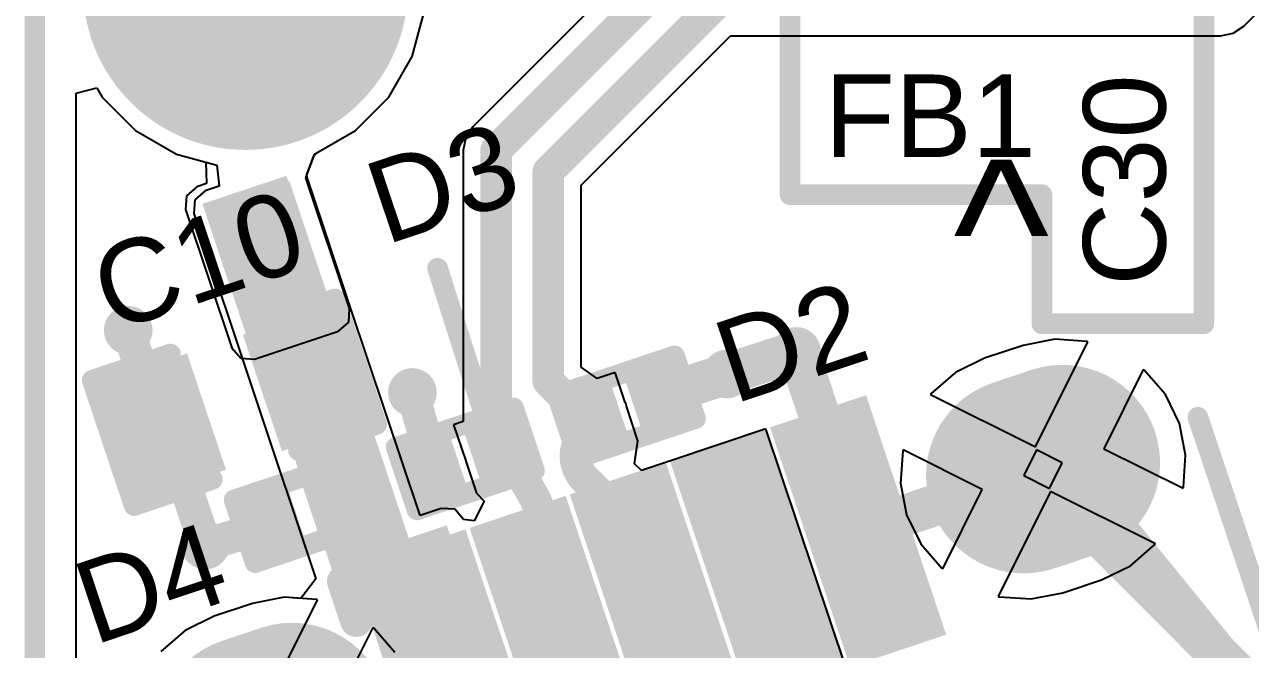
# Model space of a CAD drawing. Header units: millimetres. Extents: x -8 to 96, y -10 to 27.
# Drawn here: x -0.06 to 7.48, y 5.96 to 9.81 of the extents above; entities that cross this region are included whole.
import ezdxf

# ---------------------------------------------------------------- set-up
doc = ezdxf.new("R2010")
doc.units = ezdxf.units.MM
for name, color, linetype in [('BottomLayer', 5, 'Continuous'), ('BottomSolder', 6, 'Continuous'), ('Mechanical2', 216, 'Continuous'), ('MultiLayer', 9, 'Continuous'), ('PadHoleLayer', 156, 'Continuous'), ('TopLayer', 1, 'Continuous'), ('TopOverlay', 2, 'Continuous'), ('TopPaste', 8, 'Continuous'), ('TopSolder', 216, 'Continuous'), ('ViaHoleLayer', 16, 'Continuous')]:
    doc.layers.add(name, color=color, linetype=linetype)
doc.styles.add('Arial', font='', dxfattribs={"height": 0.2})
doc.styles.get('Arial').set_extended_font_data('Arial')

# ---------------------------------------------------------------- blocks, each defined once
blk = doc.blocks.new('10118194_0001LF__47')
at = {"layer": 'BottomLayer'}
h = blk.add_hatch(color=5, dxfattribs=at)
edge = h.paths.add_edge_path()
edge.add_arc((-2.375, 0), 0.5, 270, 450)
edge.add_line((-2.375, 0.5), (-2.625, 0.5))
edge.add_arc((-2.625, 0), 0.5, 90, 270)
edge.add_line((-2.625, -0.5), (-2.375, -0.5))
h = blk.add_hatch(color=5, dxfattribs=at)
edge = h.paths.add_edge_path()
edge.add_arc((2.625, 0), 0.5, 270, 450)
edge.add_line((2.625, 0.5), (2.375, 0.5))
edge.add_arc((2.375, 0), 0.5, 90, 270)
edge.add_line((2.375, -0.5), (2.625, -0.5))
at = {"layer": 'BottomSolder'}
h = blk.add_hatch(color=6, dxfattribs=at)
edge = h.paths.add_edge_path()
edge.add_arc((-2.375, 0), 0.6016, 270, 450)
edge.add_line((-2.375, 0.6016), (-2.625, 0.6016))
edge.add_arc((-2.625, 0), 0.6016, 90, 270)
edge.add_line((-2.625, -0.6016), (-2.375, -0.6016))
h = blk.add_hatch(color=6, dxfattribs=at)
edge = h.paths.add_edge_path()
edge.add_arc((2.625, 0), 0.6016, 270, 450)
edge.add_line((2.625, 0.6016), (2.375, 0.6016))
edge.add_arc((2.375, 0), 0.6016, 90, 270)
edge.add_line((2.375, -0.6016), (2.625, -0.6016))
at = {"layer": 'MultiLayer'}
h = blk.add_hatch(color=9, dxfattribs=at)
edge = h.paths.add_edge_path()
edge.add_arc((-2.375, 0), 0.5, 270, 450)
edge.add_line((-2.375, 0.5), (-2.625, 0.5))
edge.add_arc((-2.625, 0), 0.5, 90, 270)
edge.add_line((-2.625, -0.5), (-2.375, -0.5))
h = blk.add_hatch(color=9, dxfattribs=at)
edge = h.paths.add_edge_path()
edge.add_arc((2.625, 0), 0.5, 270, 450)
edge.add_line((2.625, 0.5), (2.375, 0.5))
edge.add_arc((2.375, 0), 0.5, 90, 270)
edge.add_line((2.375, -0.5), (2.625, -0.5))
at = {"layer": 'PadHoleLayer'}
h = blk.add_hatch(color=156, dxfattribs=at)
edge = h.paths.add_edge_path()
edge.add_arc((2.65, 0), 0.275, 270, 450)
edge.add_line((2.65, 0.275), (2.35, 0.275))
edge.add_arc((2.35, 0), 0.275, 90, 270)
edge.add_line((2.35, -0.275), (2.65, -0.275))
at = {"layer": 'TopLayer'}
for points in [[(-1.51, 0.675), (-1.09, 0.675), (-1.09, -0.675), (-1.51, -0.675)], [(-0.86, 0.675), (-0.44, 0.675), (-0.44, -0.675), (-0.86, -0.675)], [(-0.21, 0.675), (0.21, 0.675), (0.21, -0.675), (-0.21, -0.675)], [(0.44, 0.675), (0.86, 0.675), (0.86, -0.675), (0.44, -0.675)], [(1.09, 0.675), (1.51, 0.675), (1.51, -0.675), (1.09, -0.675)]]:
    blk.add_hatch(color=1, dxfattribs=at).paths.add_polyline_path(points)
h = blk.add_hatch(color=1, dxfattribs=at)
edge = h.paths.add_edge_path()
edge.add_arc((-2.375, 0), 0.5, 270, 450)
edge.add_line((-2.375, 0.5), (-2.625, 0.5))
edge.add_arc((-2.625, 0), 0.5, 90, 270)
edge.add_line((-2.625, -0.5), (-2.375, -0.5))
h = blk.add_hatch(color=1, dxfattribs=at)
edge = h.paths.add_edge_path()
edge.add_arc((2.625, 0), 0.5, 270, 450)
edge.add_line((2.625, 0.5), (2.375, 0.5))
edge.add_arc((2.375, 0), 0.5, 90, 270)
edge.add_line((2.375, -0.5), (2.625, -0.5))
at = {"layer": 'TopPaste'}
for points in [[(-1.51, 0.675), (-1.09, 0.675), (-1.09, -0.675), (-1.51, -0.675)], [(-0.86, 0.675), (-0.44, 0.675), (-0.44, -0.675), (-0.86, -0.675)], [(-0.21, 0.675), (0.21, 0.675), (0.21, -0.675), (-0.21, -0.675)], [(0.44, 0.675), (0.86, 0.675), (0.86, -0.675), (0.44, -0.675)], [(1.09, 0.675), (1.51, 0.675), (1.51, -0.675), (1.09, -0.675)]]:
    blk.add_hatch(color=8, dxfattribs=at).paths.add_polyline_path(points)
at = {"layer": 'TopSolder'}
for points in [[(-1.6116, 0.7766), (-0.9884, 0.7766), (-0.9884, -0.7766), (-1.6116, -0.7766)], [(-0.9616, 0.7766), (-0.3384, 0.7766), (-0.3384, -0.7766), (-0.9616, -0.7766)], [(-0.3116, 0.7766), (0.3116, 0.7766), (0.3116, -0.7766), (-0.3116, -0.7766)], [(0.3384, 0.7766), (0.9616, 0.7766), (0.9616, -0.7766), (0.3384, -0.7766)], [(0.9884, 0.7766), (1.6116, 0.7766), (1.6116, -0.7766), (0.9884, -0.7766)]]:
    blk.add_hatch(color=216, dxfattribs=at).paths.add_polyline_path(points)
h = blk.add_hatch(color=216, dxfattribs=at)
edge = h.paths.add_edge_path()
edge.add_arc((-2.375, 0), 0.6016, 270, 450)
edge.add_line((-2.375, 0.6016), (-2.625, 0.6016))
edge.add_arc((-2.625, 0), 0.6016, 90, 270)
edge.add_line((-2.625, -0.6016), (-2.375, -0.6016))
h = blk.add_hatch(color=216, dxfattribs=at)
edge = h.paths.add_edge_path()
edge.add_arc((2.625, 0), 0.6016, 270, 450)
edge.add_line((2.625, 0.6016), (2.375, 0.6016))
edge.add_arc((2.375, 0), 0.6016, 90, 270)
edge.add_line((2.375, -0.6016), (2.625, -0.6016))
at = {"layer": 'TopOverlay'}
for points, const_width in [([(-1.8034, 0.7112), (-1.8034, 0.4572)], 0.2), ([(-1.8034, 0.7112), (-1.6764, 0.5842)], 0.2), ([(-1.8034, 0.4572), (-1.6764, 0.5842)], 0.2), ([(3.5052, 0), (3.5052, -1.5494)], 0.127)]:
    blk.add_lwpolyline(points, dxfattribs=dict(at, const_width=const_width))
for points, const_width in [([(-1.8534, 0.7112, 1), (-1.7534, 0.7112, 1)], 0.1), ([(-1.8534, 0.7112, 1), (-1.7534, 0.7112, 1)], 0.1), ([(-1.7264, 0.5842, 1), (-1.6264, 0.5842, 1)], 0.1), ([(-1.7264, 0.5842, 1), (-1.6264, 0.5842, 1)], 0.1), ([(-1.8534, 0.4572, 1), (-1.7534, 0.4572, 1)], 0.1), ([(-1.8534, 0.4572, 1), (-1.7534, 0.4572, 1)], 0.1), ([(3.4735, 0, 1), (3.537, 0, 1)], 0.0635)]:
    blk.add_lwpolyline(points, format="xyb", close=True, dxfattribs=dict(at, const_width=const_width))
blk = doc.blocks.new('DSN0603_2_51')
at = {"layer": 'TopLayer'}
for points in [[(-0.3, 0.12), (-0.1, 0.12), (-0.1, -0.12), (-0.3, -0.12)], [(0.1, 0.12), (0.3, 0.12), (0.3, -0.12), (0.1, -0.12)]]:
    blk.add_hatch(color=1, dxfattribs=at).paths.add_polyline_path(points)
at = {"layer": 'TopPaste'}
for points in [[(-0.3, 0.12), (-0.1, 0.12), (-0.1, -0.12), (-0.3, -0.12)], [(0.1, 0.12), (0.3, 0.12), (0.3, -0.12), (0.1, -0.12)]]:
    blk.add_hatch(color=8, dxfattribs=at).paths.add_polyline_path(points)
at = {"layer": 'TopSolder'}
for points in [[(-0.355, 0.175), (-0.045, 0.175), (-0.045, -0.175), (-0.355, -0.175)], [(0.045, 0.175), (0.355, 0.175), (0.355, -0.175), (0.045, -0.175)]]:
    blk.add_hatch(color=216, dxfattribs=at).paths.add_polyline_path(points)
at = {"layer": 'TopOverlay', "const_width": 0.127}
for points in [[(-0.381, 0.2032), (-0.381, -0.2032)], [(-0.381, 0.2032), (0.381, 0.2032)], [(0.381, 0.2032), (0.381, -0.2032)], [(-0.381, -0.2032), (0.381, -0.2032)]]:
    blk.add_lwpolyline(points, dxfattribs=at)
at = {"layer": 'TopOverlay', "const_width": 0.0635}
for points in [[(-0.4128, 0.2032, 1), (-0.3493, 0.2032, 1)], [(-0.4128, 0.2032, 1), (-0.3493, 0.2032, 1)], [(0.3493, 0.2032, 1), (0.4128, 0.2032, 1)], [(0.3493, 0.2032, 1), (0.4128, 0.2032, 1)], [(-0.4128, -0.2032, 1), (-0.3493, -0.2032, 1)], [(-0.4128, -0.2032, 1), (-0.3493, -0.2032, 1)], [(0.3493, -0.2032, 1), (0.4128, -0.2032, 1)], [(0.3493, -0.2032, 1), (0.4128, -0.2032, 1)]]:
    blk.add_lwpolyline(points, format="xyb", close=True, dxfattribs=at)
blk = doc.blocks.new('DSN0603_2_52')
at = {"layer": 'TopLayer'}
for points in [[(-0.3, 0.12), (-0.1, 0.12), (-0.1, -0.12), (-0.3, -0.12)], [(0.1, 0.12), (0.3, 0.12), (0.3, -0.12), (0.1, -0.12)]]:
    blk.add_hatch(color=1, dxfattribs=at).paths.add_polyline_path(points)
at = {"layer": 'TopPaste'}
for points in [[(-0.3, 0.12), (-0.1, 0.12), (-0.1, -0.12), (-0.3, -0.12)], [(0.1, 0.12), (0.3, 0.12), (0.3, -0.12), (0.1, -0.12)]]:
    blk.add_hatch(color=8, dxfattribs=at).paths.add_polyline_path(points)
at = {"layer": 'TopSolder'}
for points in [[(-0.355, 0.175), (-0.045, 0.175), (-0.045, -0.175), (-0.355, -0.175)], [(0.045, 0.175), (0.355, 0.175), (0.355, -0.175), (0.045, -0.175)]]:
    blk.add_hatch(color=216, dxfattribs=at).paths.add_polyline_path(points)
at = {"layer": 'TopOverlay', "const_width": 0.127}
for points in [[(-0.381, 0.2032), (-0.381, -0.2032)], [(-0.381, 0.2032), (0.381, 0.2032)], [(0.381, 0.2032), (0.381, -0.2032)], [(-0.381, -0.2032), (0.381, -0.2032)]]:
    blk.add_lwpolyline(points, dxfattribs=at)
at = {"layer": 'TopOverlay', "const_width": 0.0635}
for points in [[(-0.4128, 0.2032, 1), (-0.3493, 0.2032, 1)], [(-0.4128, 0.2032, 1), (-0.3493, 0.2032, 1)], [(0.3493, 0.2032, 1), (0.4128, 0.2032, 1)], [(0.3493, 0.2032, 1), (0.4128, 0.2032, 1)], [(-0.4128, -0.2032, 1), (-0.3493, -0.2032, 1)], [(-0.4128, -0.2032, 1), (-0.3493, -0.2032, 1)], [(0.3493, -0.2032, 1), (0.4128, -0.2032, 1)], [(0.3493, -0.2032, 1), (0.4128, -0.2032, 1)]]:
    blk.add_lwpolyline(points, format="xyb", close=True, dxfattribs=at)
blk = doc.blocks.new('DSN0603_2_53')
at = {"layer": 'TopLayer'}
for points in [[(-0.3, 0.12), (-0.1, 0.12), (-0.1, -0.12), (-0.3, -0.12)], [(0.1, 0.12), (0.3, 0.12), (0.3, -0.12), (0.1, -0.12)]]:
    blk.add_hatch(color=1, dxfattribs=at).paths.add_polyline_path(points)
at = {"layer": 'TopPaste'}
for points in [[(-0.3, 0.12), (-0.1, 0.12), (-0.1, -0.12), (-0.3, -0.12)], [(0.1, 0.12), (0.3, 0.12), (0.3, -0.12), (0.1, -0.12)]]:
    blk.add_hatch(color=8, dxfattribs=at).paths.add_polyline_path(points)
at = {"layer": 'TopSolder'}
for points in [[(-0.355, 0.175), (-0.045, 0.175), (-0.045, -0.175), (-0.355, -0.175)], [(0.045, 0.175), (0.355, 0.175), (0.355, -0.175), (0.045, -0.175)]]:
    blk.add_hatch(color=216, dxfattribs=at).paths.add_polyline_path(points)
at = {"layer": 'TopOverlay', "const_width": 0.127}
for points in [[(-0.381, -0.2032), (-0.381, 0.2032)], [(0.381, 0.2032), (-0.381, 0.2032)], [(0.381, -0.2032), (0.381, 0.2032)], [(0.381, -0.2032), (-0.381, -0.2032)]]:
    blk.add_lwpolyline(points, dxfattribs=at)
at = {"layer": 'TopOverlay', "const_width": 0.0635}
for points in [[(-0.4128, 0.2032, 1), (-0.3493, 0.2032, 1)], [(-0.4128, 0.2032, 1), (-0.3493, 0.2032, 1)], [(0.3493, 0.2032, 1), (0.4128, 0.2032, 1)], [(0.3493, 0.2032, 1), (0.4128, 0.2032, 1)], [(-0.4128, -0.2032, 1), (-0.3493, -0.2032, 1)], [(-0.4128, -0.2032, 1), (-0.3493, -0.2032, 1)], [(0.3493, -0.2032, 1), (0.4128, -0.2032, 1)], [(0.3493, -0.2032, 1), (0.4128, -0.2032, 1)]]:
    blk.add_lwpolyline(points, format="xyb", close=True, dxfattribs=at)
blk = doc.blocks.new('C___0402_77')
at = {"layer": 'TopLayer'}
for points in [[(-0.6985, -0.3175), (-0.6985, 0.3175), (-0.2413, 0.3175), (-0.2413, -0.3175)], [(0.2413, -0.3175), (0.2413, 0.3175), (0.6985, 0.3175), (0.6985, -0.3175)]]:
    blk.add_hatch(color=1, dxfattribs=at).paths.add_polyline_path(points)
at = {"layer": 'TopPaste'}
for points in [[(-0.6985, -0.3175), (-0.6985, 0.3175), (-0.2413, 0.3175), (-0.2413, -0.3175)], [(0.2413, -0.3175), (0.2413, 0.3175), (0.6985, 0.3175), (0.6985, -0.3175)]]:
    blk.add_hatch(color=8, dxfattribs=at).paths.add_polyline_path(points)
at = {"layer": 'TopSolder'}
for points in [[(-0.7585, -0.3775), (-0.7585, 0.3775), (-0.1813, 0.3775), (-0.1813, -0.3775)], [(0.1813, -0.3775), (0.1813, 0.3775), (0.7585, 0.3775), (0.7585, -0.3775)]]:
    blk.add_hatch(color=216, dxfattribs=at).paths.add_polyline_path(points)
at = {"layer": 'TopOverlay', "const_width": 0.127}
for points in [[(-0.2794, 0.4064), (-0.7874, 0.4064)], [(-0.7874, -0.4064), (-0.7874, 0.4064)], [(0.7874, 0.4064), (0.2794, 0.4064)], [(0.7874, -0.4064), (0.7874, 0.4064)], [(-0.2794, -0.4064), (-0.7874, -0.4064)], [(0.7874, -0.4064), (0.2794, -0.4064)]]:
    blk.add_lwpolyline(points, dxfattribs=at)
at = {"layer": 'TopOverlay', "const_width": 0.0635}
for points in [[(-0.8191, 0.4064, 1), (-0.7556, 0.4064, 1)], [(-0.8191, 0.4064, 1), (-0.7556, 0.4064, 1)], [(-0.3111, 0.4064, 1), (-0.2477, 0.4064, 1)], [(0.2477, 0.4064, 1), (0.3111, 0.4064, 1)], [(0.7556, 0.4064, 1), (0.8191, 0.4064, 1)], [(0.7556, 0.4064, 1), (0.8191, 0.4064, 1)], [(-0.8191, -0.4064, 1), (-0.7556, -0.4064, 1)], [(-0.8191, -0.4064, 1), (-0.7556, -0.4064, 1)], [(-0.3111, -0.4064, 1), (-0.2477, -0.4064, 1)], [(0.2477, -0.4064, 1), (0.3111, -0.4064, 1)], [(0.7556, -0.4064, 1), (0.8191, -0.4064, 1)], [(0.7556, -0.4064, 1), (0.8191, -0.4064, 1)]]:
    blk.add_lwpolyline(points, format="xyb", close=True, dxfattribs=at)

msp = doc.modelspace()

# ---------------------------------------------------------------- hatches: boundary and pattern name
at = {"layer": 'BottomLayer'}
msp.add_hatch(color=5, dxfattribs=at).paths.add_polyline_path([(1.3162, 7.8525), (1.833, 8.0255), (1.5483, 8.8764), (1.0314, 8.7035)])
h = msp.add_hatch(color=5, dxfattribs=at)
edge = h.paths.add_edge_path()
edge.add_arc((1.3567, 8.598), 0.15, 0, 360)
h = msp.add_hatch(color=5, dxfattribs=at)
edge = h.paths.add_edge_path()
edge.add_arc((1.4872, 8.2127), 0.15, 0, 360)
h = msp.add_hatch(color=5, dxfattribs=at)
edge = h.paths.add_edge_path()
edge.add_arc((0.5748, 7.9258), 0.15, 0, 360)
h = msp.add_hatch(color=5, dxfattribs=at)
edge = h.paths.add_edge_path()
edge.add_arc((4.687, 7.7955), 0.15, 0, 360)
h = msp.add_hatch(color=5, dxfattribs=at)
edge = h.paths.add_edge_path()
edge.add_arc((4.2584, 7.657), 0.15, 0, 360)
h = msp.add_hatch(color=5, dxfattribs=at)
edge = h.paths.add_edge_path()
edge.add_arc((2.3236, 7.5434), 0.15, 0, 360)
h = msp.add_hatch(color=5, dxfattribs=at)
edge = h.paths.add_edge_path()
edge.add_arc((1.0491, 6.6051), 0.15, 0, 360)
at = {"layer": 'PadHoleLayer'}
h = msp.add_hatch(color=156, dxfattribs=at)
edge = h.paths.add_edge_path()
edge.add_arc((1.2964, 10.0356), 1, 0, 360)
at = {"layer": 'TopLayer'}
for points in [[(1.9185, 6.1818), (2.403, 6.3439), (1.5671, 8.842), (1.0826, 8.68)], [(2.4147, 5.0922), (2.7808, 5.2147), (1.8412, 8.023), (1.4751, 7.9005)], [(2.4931, 5.1184), (3.0143, 5.2928), (2.5346, 6.7264), (2.0134, 6.552)]]:
    msp.add_hatch(color=1, dxfattribs=at).paths.add_polyline_path(points)
h = msp.add_hatch(color=1, dxfattribs=at)
edge = h.paths.add_edge_path()
edge.add_arc((1.3567, 8.598), 0.15, 0, 360)
h = msp.add_hatch(color=1, dxfattribs=at)
edge = h.paths.add_edge_path()
edge.add_arc((1.4872, 8.2127), 0.15, 0, 360)
h = msp.add_hatch(color=1, dxfattribs=at)
edge = h.paths.add_edge_path()
edge.add_arc((0.5748, 7.9258), 0.15, 0, 360)
h = msp.add_hatch(color=1, dxfattribs=at)
edge = h.paths.add_edge_path()
edge.add_arc((4.687, 7.7955), 0.15, 0, 360)
h = msp.add_hatch(color=1, dxfattribs=at)
edge = h.paths.add_edge_path()
edge.add_arc((4.2584, 7.657), 0.15, 0, 360)
h = msp.add_hatch(color=1, dxfattribs=at)
edge = h.paths.add_edge_path()
edge.add_arc((2.3236, 7.5434), 0.15, 0, 360)
h = msp.add_hatch(color=1, dxfattribs=at)
edge = h.paths.add_edge_path()
edge.add_arc((1.0491, 6.6051), 0.15, 0, 360)
at = {"layer": 'ViaHoleLayer'}
h = msp.add_hatch(color=16, dxfattribs=at)
edge = h.paths.add_edge_path()
edge.add_arc((1.3567, 8.598), 0.075, 0, 360)
h = msp.add_hatch(color=16, dxfattribs=at)
edge = h.paths.add_edge_path()
edge.add_arc((1.4872, 8.2127), 0.075, 0, 360)
h = msp.add_hatch(color=16, dxfattribs=at)
edge = h.paths.add_edge_path()
edge.add_arc((0.5748, 7.9258), 0.075, 0, 360)
h = msp.add_hatch(color=16, dxfattribs=at)
edge = h.paths.add_edge_path()
edge.add_arc((4.687, 7.7955), 0.075, 0, 360)
h = msp.add_hatch(color=16, dxfattribs=at)
edge = h.paths.add_edge_path()
edge.add_arc((4.2584, 7.657), 0.075, 0, 360)
h = msp.add_hatch(color=16, dxfattribs=at)
edge = h.paths.add_edge_path()
edge.add_arc((2.3236, 7.5434), 0.075, 0, 360)
h = msp.add_hatch(color=16, dxfattribs=at)
edge = h.paths.add_edge_path()
edge.add_arc((1.0491, 6.6051), 0.075, 0, 360)

# ---------------------------------------------------------------- linework, layer by layer
at = {"layer": 'BottomLayer'}
for p, q in [((2.3229, 9.6104), (2.398, 9.8905)), ((2.1779, 9.3592), (2.3229, 9.6104)), ((0.254, 9.3838), (0.381, 9.4178)), ((0.254, 0.4358), (0.254, 9.3838)), ((0.381, 9.4178), (0.4149, 9.3592)), ((0.4149, 9.3592), (0.62, 9.1541)), ((1.9728, 9.1541), (2.1779, 9.3592)), ((0.62, 9.1541), (0.8712, 9.009)), ((1.7311, 9.0145), (1.9728, 9.1541)), ((0.8712, 9.009), (1.0526, 8.9604)), ((1.6686, 8.8634), (1.7186, 9.0007)), ((1.7186, 9.0007), (1.7311, 9.0145)), ((1.0526, 8.9604), (1.0567, 8.8279)), ((1.0567, 8.8279), (0.9965, 8.8077)), ((1.9373, 8.0604), (1.6686, 8.8634)), ((0.933, 8.7525), (0.9271, 8.6686)), ((0.9965, 8.8077), (0.933, 8.7525)), ((0.9271, 8.6686), (1.2119, 7.8176)), ((1.9314, 7.9764), (1.9373, 8.0604)), ((1.8679, 7.9212), (1.9314, 7.9764)), ((1.351, 7.7482), (1.8679, 7.9212)), ((6.2767, 7.8708), (6.0818, 7.8329)), ((6.1587, 7.209), (6.4808, 7.8549)), ((6.4747, 7.8569), (6.2767, 7.8708)), ((6.4808, 7.8549), (6.4747, 7.8569)), ((1.2119, 7.8176), (1.2671, 7.7541)), ((6.0818, 7.8329), (5.8447, 7.7536)), ((1.2671, 7.7541), (1.351, 7.7482)), ((5.8447, 7.7536), (5.6663, 7.6666)), ((5.6663, 7.6666), (5.5164, 7.5363)), ((6.8217, 7.6849), (6.5786, 7.1972)), ((6.827, 7.6813), (6.8217, 7.6849)), ((6.9573, 7.5315), (6.827, 7.6813)), ((5.5164, 7.5363), (5.5129, 7.531)), ((5.5129, 7.531), (6.1587, 7.209)), ((7.0443, 7.353), (6.9573, 7.5315)), ((7.0822, 7.1581), (7.0443, 7.353)), ((5.3408, 7.184), (5.3269, 6.986)), ((5.3429, 7.19), (5.3408, 7.184)), ((5.8305, 6.9469), (5.3429, 7.19)), ((6.1649, 7.1906), (6.086, 7.0324)), ((6.3231, 7.1117), (6.1649, 7.1906)), ((6.5786, 7.1972), (7.0663, 6.954)), ((6.2442, 6.9535), (6.3231, 7.1117)), ((7.0684, 6.9601), (7.0822, 7.1581)), ((6.086, 7.0324), (6.2442, 6.9535)), ((5.3269, 6.986), (5.3648, 6.7911)), ((5.5874, 6.4592), (5.8305, 6.9469)), ((7.0663, 6.954), (7.0684, 6.9601)), ((6.2504, 6.9351), (5.9284, 6.2892)), ((6.8963, 6.6131), (6.2504, 6.9351)), ((5.3648, 6.7911), (5.4519, 6.6126)), ((5.4519, 6.6126), (5.5821, 6.4628)), ((6.7429, 6.4775), (6.8927, 6.6078)), ((6.8927, 6.6078), (6.8963, 6.6131)), ((5.5821, 6.4628), (5.5874, 6.4592)), ((6.5644, 6.3905), (6.7429, 6.4775)), ((6.3273, 6.3112), (6.5644, 6.3905)), ((1.5351, 6.2843), (1.3402, 6.2464)), ((1.4171, 5.6225), (1.7392, 6.2683)), ((1.7331, 6.2704), (1.5351, 6.2843)), ((1.7392, 6.2683), (1.7331, 6.2704)), ((5.9284, 6.2892), (5.9344, 6.2871)), ((5.9344, 6.2871), (6.1325, 6.2733)), ((6.1325, 6.2733), (6.3273, 6.3112)), ((1.3402, 6.2464), (1.1031, 6.1671)), ((1.1031, 6.1671), (0.9247, 6.08)), ((0.9247, 6.08), (0.7748, 5.9498)), ((2.0801, 6.0983), (1.837, 5.6107)), ((2.0854, 6.0948), (2.0801, 6.0983)), ((2.2157, 5.9449), (2.0854, 6.0948))]:
    msp.add_line(p, q, dxfattribs=at)
at = {"layer": 'BottomLayer', "const_width": 0.254}
for points in [[(6.2046, 7.0107), (6.2046, 7.072)], [(6.2046, 7.0107), (8.0096, 5.2057)]]:
    msp.add_lwpolyline(points, dxfattribs=at)
at = {"layer": 'BottomLayer', "const_width": 0.127}
for points in [[(6.1411, 7.072, 1), (6.2681, 7.072, 1)], [(6.1411, 7.0107, 1), (6.2681, 7.0107, 1)], [(6.1411, 7.0107, 1), (6.2681, 7.0107, 1)]]:
    msp.add_lwpolyline(points, format="xyb", close=True, dxfattribs=at)
at = {"layer": 'Mechanical2', "const_width": 0.127}
msp.add_lwpolyline([(0, 0), (0, 24)], dxfattribs=at)
at = {"layer": 'TopLayer'}
for p, q in [((7.4403, 9.7974), (9.7464, 12.1035)), ((3.9224, 10.404), (2.6958, 9.1774)), ((2.3229, 9.6104), (2.398, 9.8905)), ((3.3616, 8.8178), (4.2819, 9.7382)), ((4.2819, 9.7382), (7.2973, 9.7382)), ((7.2973, 9.7382), (7.3747, 9.7536)), ((7.3747, 9.7536), (7.4403, 9.7974)), ((2.1779, 9.3592), (2.3229, 9.6104)), ((0.254, 9.3838), (0.381, 9.4178)), ((0.254, 0.4358), (0.254, 9.3838)), ((0.381, 9.4178), (0.4149, 9.3592)), ((0.4149, 9.3592), (0.62, 9.1541)), ((1.9728, 9.1541), (2.1779, 9.3592)), ((0.62, 9.1541), (0.8712, 9.009)), ((1.7216, 9.009), (1.9728, 9.1541)), ((2.6958, 9.1774), (2.6519, 9.1118)), ((2.6519, 9.1118), (2.6365, 9.0344)), ((0.8712, 9.009), (1.12, 8.9424)), ((1.6743, 8.8846), (1.7216, 9.009)), ((2.6365, 9.0344), (2.6365, 7.3644)), ((1.12, 8.9424), (1.1351, 8.8135)), ((1.6753, 8.8652), (1.6743, 8.8846)), ((1.9454, 8.0579), (1.6753, 8.8652)), ((1.0478, 8.7842), (0.9842, 8.729)), ((1.1351, 8.8135), (1.0478, 8.7842)), ((3.3616, 7.7002), (3.3616, 8.8178)), ((0.9842, 8.729), (0.9784, 8.6451)), ((0.9784, 8.6451), (1.7302, 6.3979)), ((2.3705, 6.7875), (1.9454, 8.0579)), ((6.2767, 7.8708), (6.0818, 7.8329)), ((6.1587, 7.209), (6.4808, 7.8549)), ((6.4747, 7.8569), (6.2767, 7.8708)), ((6.4808, 7.8549), (6.4747, 7.8569)), ((6.0818, 7.8329), (5.8447, 7.7536)), ((3.4599, 7.6285), (3.3616, 7.7002)), ((5.8447, 7.7536), (5.6663, 7.6666)), ((3.5712, 7.6657), (3.4599, 7.6285)), ((3.633, 7.4813), (3.5712, 7.6657)), ((5.6663, 7.6666), (5.5164, 7.5363)), ((6.8217, 7.6849), (6.5786, 7.1972)), ((6.827, 7.6813), (6.8217, 7.6849)), ((6.9573, 7.5315), (6.827, 7.6813)), ((3.6372, 7.4749), (3.633, 7.4813)), ((3.6404, 7.4591), (3.6372, 7.4749)), ((5.5164, 7.5363), (5.5129, 7.531)), ((5.5129, 7.531), (6.1587, 7.209)), ((7.0443, 7.353), (6.9573, 7.5315)), ((3.7119, 7.2454), (3.6404, 7.4591)), ((2.6365, 7.3644), (2.5773, 7.3446)), ((2.5773, 7.3446), (2.6517, 7.1223)), ((4.4993, 7.3204), (3.9111, 7.1236)), ((4.9921, 5.8474), (4.4993, 7.3204)), ((7.0822, 7.1581), (7.0443, 7.353)), ((3.6897, 7.1041), (3.7119, 7.2454)), ((3.7119, 7.2454), (3.7119, 7.2454)), ((5.3408, 7.184), (5.3269, 6.986)), ((5.3429, 7.19), (5.3408, 7.184)), ((5.8305, 6.9469), (5.3429, 7.19)), ((6.1649, 7.1906), (6.086, 7.0324)), ((6.3231, 7.1117), (6.1649, 7.1906)), ((6.5786, 7.1972), (7.0663, 6.954)), ((2.6517, 7.1223), (2.6519, 7.121)), ((2.6519, 7.121), (2.6523, 7.1205)), ((2.6523, 7.1205), (2.7179, 6.9243)), ((3.7335, 7.0641), (3.6897, 7.1041)), ((3.9111, 7.1236), (3.7335, 7.0641)), ((6.2442, 6.9535), (6.3231, 7.1117)), ((7.0684, 6.9601), (7.0822, 7.1581)), ((6.086, 7.0324), (6.2442, 6.9535)), ((5.3269, 6.986), (5.3648, 6.7911)), ((5.5874, 6.4592), (5.8305, 6.9469)), ((7.0663, 6.954), (7.0684, 6.9601)), ((2.7649, 6.8741), (2.7038, 6.7535)), ((2.7179, 6.9243), (2.7179, 6.9243)), ((2.7179, 6.9243), (2.7649, 6.8741)), ((6.2504, 6.9351), (5.9284, 6.2892)), ((6.8963, 6.6131), (6.2504, 6.9351)), ((2.4997, 6.8307), (2.3705, 6.7875)), ((2.5837, 6.8248), (2.4997, 6.8307)), ((2.6389, 6.7613), (2.5837, 6.8248)), ((5.3648, 6.7911), (5.4519, 6.6126)), ((2.7038, 6.7535), (2.6389, 6.7613)), ((5.4519, 6.6126), (5.5821, 6.4628)), ((6.7429, 6.4775), (6.8927, 6.6078)), ((6.8927, 6.6078), (6.8963, 6.6131)), ((5.5821, 6.4628), (5.5874, 6.4592)), ((6.5644, 6.3905), (6.7429, 6.4775)), ((1.7302, 6.3979), (1.6367, 6.2772)), ((6.3273, 6.3112), (6.5644, 6.3905)), ((1.5351, 6.2843), (1.3402, 6.2464)), ((1.6367, 6.2772), (1.5351, 6.2843)), ((5.9284, 6.2892), (5.9344, 6.2871)), ((5.9344, 6.2871), (6.1325, 6.2733)), ((6.1325, 6.2733), (6.3273, 6.3112)), ((1.3402, 6.2464), (1.1031, 6.1671)), ((1.1031, 6.1671), (0.9247, 6.08)), ((0.9247, 6.08), (0.7748, 5.9498))]:
    msp.add_line(p, q, dxfattribs=at)
for points, const_width in [([(2.8388, 9.0344), (4.0654, 10.261)], 0.1935), ([(3.1594, 8.9016), (4.1981, 9.9404)], 0.1935), ([(2.8388, 7.6141), (2.8388, 9.0344)], 0.1935), ([(3.1594, 7.6141), (3.1594, 8.9016)], 0.1935), ([(1.3567, 8.598), (1.4872, 8.2127)], 0.254), ([(1.4872, 8.2127), (1.6742, 7.6323)], 0.254), ([(0.5748, 7.9258), (0.7053, 7.5358)], 0.2032), ([(4.2584, 7.657), (4.687, 7.7955)], 0.254), ([(4.6991, 7.7895), (4.8927, 7.211)], 0.254), ([(3.8297, 7.5185), (4.2584, 7.657)], 0.254), ([(2.8388, 7.1984), (2.8388, 7.6141)], 0.1935), ([(3.1594, 7.6141), (3.3398, 7.4336)], 0.1935), ([(0.7053, 7.5358), (0.783, 7.3341)], 0.2032), ([(2.3236, 7.5434), (2.4595, 7.0715)], 0.2032), ([(3.3398, 7.4336), (3.4142, 7.4336)], 0.1935), ([(3.4142, 7.4336), (3.4504, 7.3975)], 0.1935), ([(3.4504, 7.3916), (3.4504, 7.3975)], 0.1935), ([(0.783, 7.3341), (0.8715, 7.1361)], 0.2032), ([(4.8927, 7.211), (5.0666, 6.6913)], 0.254), ([(3.3268, 7.1599), (3.3269, 7.1631)], 0.1935), ([(3.3267, 7.1491), (3.3269, 7.1418)], 0.1935), ([(0.8715, 7.1361), (1.0491, 6.6051)], 0.2032), ([(6.086, 7.0324), (6.2046, 7.072)], 0.254), ([(6.2046, 7.072), (6.3231, 7.1117)], 0.254), ([(6.3231, 7.1117), (7.8906, 5.1845)], 0.254), ([(3.3856, 7.0102), (3.5891, 6.8067)], 0.1935), ([(5.1453, 6.7176), (6.086, 7.0324)], 0.254), ([(3.5891, 6.8067), (3.8338, 6.2788)], 0.1935), ([(1.0491, 6.6051), (1.4668, 6.7341)], 0.2032), ([(5.0666, 6.6913), (5.1453, 6.7176)], 0.254), ([(3.1791, 6.5437), (3.1791, 6.5437)], 0.1935), ([(3.1791, 6.5437), (3.2174, 6.0725)], 0.1935)]:
    msp.add_lwpolyline(points, dxfattribs=dict(at, const_width=const_width))
for points, const_width in [([(2.7904, 9.0344, 1), (2.8872, 9.0344, 1)], 0.0968), ([(2.7904, 9.0344, 1), (2.8872, 9.0344, 1)], 0.0968), ([(3.111, 8.9016, 1), (3.2077, 8.9016, 1)], 0.0968), ([(3.111, 8.9016, 1), (3.2077, 8.9016, 1)], 0.0968), ([(1.2932, 8.598, 1), (1.4202, 8.598, 1)], 0.127), ([(1.4237, 8.2127, 1), (1.5507, 8.2127, 1)], 0.127), ([(1.4237, 8.2127, 1), (1.5507, 8.2127, 1)], 0.127), ([(0.524, 7.9258, 1), (0.6256, 7.9258, 1)], 0.1016), ([(4.6235, 7.7955, 1), (4.7505, 7.7955, 1)], 0.127), ([(4.6356, 7.7895, 1), (4.7626, 7.7895, 1)], 0.127), ([(4.1949, 7.657, 1), (4.3219, 7.657, 1)], 0.127), ([(4.1949, 7.657, 1), (4.3219, 7.657, 1)], 0.127), ([(1.6107, 7.6323, 1), (1.7377, 7.6323, 1)], 0.127), ([(2.7904, 7.6141, 1), (2.8872, 7.6141, 1)], 0.0968), ([(2.7904, 7.6141, 1), (2.8872, 7.6141, 1)], 0.0968), ([(3.111, 7.6141, 1), (3.2077, 7.6141, 1)], 0.0968), ([(3.111, 7.6141, 1), (3.2077, 7.6141, 1)], 0.0968), ([(0.6545, 7.5358, 1), (0.7561, 7.5358, 1)], 0.1016), ([(0.6545, 7.5358, 1), (0.7561, 7.5358, 1)], 0.1016), ([(2.2728, 7.5434, 1), (2.3744, 7.5434, 1)], 0.1016), ([(3.7662, 7.5185, 1), (3.8932, 7.5185, 1)], 0.127), ([(3.2915, 7.4336, 1), (3.3882, 7.4336, 1)], 0.0968), ([(3.2915, 7.4336, 1), (3.3882, 7.4336, 1)], 0.0968), ([(3.3658, 7.4336, 1), (3.4626, 7.4336, 1)], 0.0968), ([(3.3658, 7.4336, 1), (3.4626, 7.4336, 1)], 0.0968), ([(3.402, 7.3975, 1), (3.4988, 7.3975, 1)], 0.0968), ([(3.402, 7.3975, 1), (3.4988, 7.3975, 1)], 0.0968), ([(3.402, 7.3916, 1), (3.4988, 7.3916, 1)], 0.0968), ([(0.7322, 7.3341, 1), (0.8338, 7.3341, 1)], 0.1016), ([(0.7322, 7.3341, 1), (0.8338, 7.3341, 1)], 0.1016), ([(3.3372, 7.2947, 1), (3.4339, 7.2947, 1)], 0.0968), ([(4.8292, 7.211, 1), (4.9562, 7.211, 1)], 0.127), ([(4.8292, 7.211, 1), (4.9562, 7.211, 1)], 0.127), ([(2.7904, 7.1984, 1), (2.8872, 7.1984, 1)], 0.0968), ([(3.2784, 7.1599, 1), (3.3752, 7.1599, 1)], 0.0968), ([(3.2784, 7.1599, 1), (3.3752, 7.1599, 1)], 0.0968), ([(3.2784, 7.1491, 1), (3.3751, 7.1491, 1)], 0.0968), ([(3.2784, 7.1491, 1), (3.3751, 7.1491, 1)], 0.0968), ([(3.2785, 7.1631, 1), (3.3753, 7.1631, 1)], 0.0968), ([(3.2785, 7.1631, 1), (3.3753, 7.1631, 1)], 0.0968), ([(0.8207, 7.1361, 1), (0.9223, 7.1361, 1)], 0.1016), ([(0.8207, 7.1361, 1), (0.9223, 7.1361, 1)], 0.1016), ([(2.4087, 7.0715, 1), (2.5103, 7.0715, 1)], 0.1016), ([(2.8732, 7.1189, 1), (2.9699, 7.1189, 1)], 0.0968), ([(3.2785, 7.1418, 1), (3.3753, 7.1418, 1)], 0.0968), ([(3.2785, 7.1418, 1), (3.3753, 7.1418, 1)], 0.0968), ([(3.2921, 7.0791, 1), (3.3889, 7.0791, 1)], 0.0968), ([(3.2921, 7.0791, 1), (3.3889, 7.0791, 1)], 0.0968), ([(6.1411, 7.072, 1), (6.2681, 7.072, 1)], 0.127), ([(6.1411, 7.072, 1), (6.2681, 7.072, 1)], 0.127), ([(6.2596, 7.1117, 1), (6.3866, 7.1117, 1)], 0.127), ([(6.2596, 7.1117, 1), (6.3866, 7.1117, 1)], 0.127), ([(3.3129, 7.0396, 1), (3.4097, 7.0396, 1)], 0.0968), ([(3.3129, 7.0395, 1), (3.4097, 7.0395, 1)], 0.0968), ([(3.3372, 7.0102, 1), (3.4339, 7.0102, 1)], 0.0968), ([(3.3372, 7.0102, 1), (3.4339, 7.0102, 1)], 0.0968), ([(6.0225, 7.0324, 1), (6.1495, 7.0324, 1)], 0.127), ([(6.0225, 7.0324, 1), (6.1495, 7.0324, 1)], 0.127), ([(3.5407, 6.8067, 1), (3.6375, 6.8067, 1)], 0.0968), ([(3.5407, 6.8067, 1), (3.6375, 6.8067, 1)], 0.0968), ([(1.416, 6.7341, 1), (1.5176, 6.7341, 1)], 0.1016), ([(5.0031, 6.6913, 1), (5.1301, 6.6913, 1)], 0.127), ([(5.0031, 6.6913, 1), (5.1301, 6.6913, 1)], 0.127), ([(5.0818, 6.7176, 1), (5.2088, 6.7176, 1)], 0.127), ([(5.0818, 6.7176, 1), (5.2088, 6.7176, 1)], 0.127), ([(0.9983, 6.6051, 1), (1.0999, 6.6051, 1)], 0.1016), ([(0.9983, 6.6051, 1), (1.0999, 6.6051, 1)], 0.1016), ([(3.1307, 6.5437, 1), (3.2275, 6.5437, 1)], 0.0968), ([(3.1307, 6.5437, 1), (3.2275, 6.5437, 1)], 0.0968), ([(3.1307, 6.5437, 1), (3.2275, 6.5437, 1)], 0.0968), ([(3.1307, 6.5437, 1), (3.2275, 6.5437, 1)], 0.0968), ([(3.7854, 6.2788, 1), (3.8822, 6.2788, 1)], 0.0968), ([(3.169, 6.0725, 1), (3.2657, 6.0725, 1)], 0.0968)]:
    msp.add_lwpolyline(points, format="xyb", close=True, dxfattribs=dict(at, const_width=const_width))
at = {"layer": 'TopLayer', "const_width": 0.1935}
for points in [[(3.3269, 7.1631, -0.185252), (3.3856, 7.2947)], [(3.3268, 7.1491, -0.013963), (3.3268, 7.1599)], [(2.9215, 7.1189, -0.158201), (3.1791, 6.5437)], [(3.3405, 7.0791, -0.080216), (3.3269, 7.1418)], [(3.3405, 7.0791, -0.008326), (3.3613, 7.0396)], [(3.3856, 7.0102, -0.047396), (3.3613, 7.0395)]]:
    msp.add_lwpolyline(points, format="xyb", dxfattribs=at)
at = {"layer": 'TopOverlay', "const_width": 0.127}
for points in [[(7.1944, 7.9658), (7.1944, 11.1984)], [(4.6482, 8.76), (4.6482, 10.538)], [(4.6482, 8.76), (6.1976, 8.76)], [(6.1976, 7.9658), (6.1976, 8.76)], [(2.4785, 8.3075), (2.768, 7.3992)], [(6.1976, 7.9658), (7.1944, 7.9658)]]:
    msp.add_lwpolyline(points, dxfattribs=at)
at = {"layer": 'TopOverlay', "const_width": 0.0635}
for points in [[(4.6165, 8.76, 1), (4.68, 8.76, 1)], [(4.6165, 8.76, 1), (4.68, 8.76, 1)], [(6.1659, 8.76, 1), (6.2294, 8.76, 1)], [(6.1659, 8.76, 1), (6.2294, 8.76, 1)], [(2.4468, 8.3075, 1), (2.5103, 8.3075, 1)], [(6.1659, 7.9658, 1), (6.2294, 7.9658, 1)], [(6.1659, 7.9658, 1), (6.2294, 7.9658, 1)], [(7.1627, 7.9658, 1), (7.2262, 7.9658, 1)], [(7.1627, 7.9658, 1), (7.2262, 7.9658, 1)], [(2.7363, 7.3992, 1), (2.7998, 7.3992, 1)]]:
    msp.add_lwpolyline(points, format="xyb", close=True, dxfattribs=at)

# ---------------------------------------------------------------- block references
for name, p, rotation in [('10118194_0001LF__47', (3.8338, 6.2788), 18.5), ('C___0402_77', (1.2286, 7.4832), 198.5), ('DSN0603_2_53', (3.64, 7.4551), 198.5), ('DSN0603_2_52', (2.6491, 7.1349), 18.5), ('DSN0603_2_51', (1.6524, 6.8108), 18.5)]:
    msp.add_blockref(name, p, dxfattribs=dict(rotation=rotation))

# ---------------------------------------------------------------- texts
at = {"layer": 'TopOverlay', "style": 'Arial'}
for s, height, p in [('FB1', 0.508, (4.8594, 8.9917)), ('^ ', 0.9, (5.6525, 8.0765))]:
    msp.add_text(s, height=height, dxfattribs=at).set_placement(p)
for s, rotation, p in [('C30', 90, (6.9589, 8.199)), ('D3', 18.5, (2.1586, 8.449)), ('C10', 18.5, (0.4692, 7.9114)), ('D2', 18.5, (4.3021, 7.4705)), ('D4', 18.5, (0.3626, 5.9875))]:
    msp.add_text(s, height=0.508, rotation=rotation, dxfattribs=at).set_placement(p)

doc.saveas('drawing.dxf')
